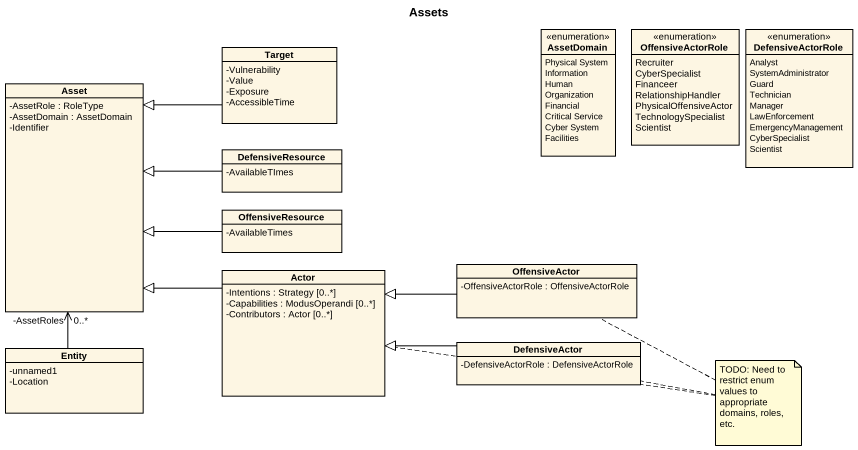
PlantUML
@startuml
title Assets
hide circle
hide empty members
skinparam classAttributeIconSize 0
enum AssetDomain {
  Physical System
  Information
  Human
  Organization
  Financial
  Critical Service
  Cyber System
  Facilities
}
enum OffensiveActorRole {
  Recruiter
  CyberSpecialist
  Financeer
  RelationshipHandler
  PhysicalOffensiveActor
  TechnologySpecialist
  Scientist
}
enum DefensiveActorRole {
  Analyst
  SystemAdministrator
  Guard
  Technician
  Manager
  LawEnforcement
  EmergencyManagement
  CyberSpecialist
  Scientist
}
class Target {
  -Vulnerability
  -Value
  -Exposure
  -AccessibleTime
}
class Asset {
  -AssetRole : RoleType
  -AssetDomain : AssetDomain
  -Identifier
}
class DefensiveResource {
  -AvailableTImes
}
class OffensiveResource {
  -AvailableTimes
}
class "Actor" as Actor_ {
  -Intentions : Strategy [0..*]
  -Capabilities : ModusOperandi [0..*]
  -Contributors : Actor [0..*]
}
class OffensiveActor {
  -OffensiveActorRole : OffensiveActorRole
}
class "Entity" as Entity_ {
  -unnamed1
  -Location
}
class DefensiveActor {
  -DefensiveActorRole : DefensiveActorRole
}
Target -left-|> Asset
Asset "-AssetRoles\n0..*" <-- Entity_
DefensiveResource -left-|> Asset
OffensiveResource -left-|> Asset
Actor_ -left-|> Asset
OffensiveActor -left-|> Actor_
DefensiveActor -left-|> Actor_
note as N1
  TODO: Need to restrict enum values to appropriate domains, roles, etc.
end note
N1 .. DefensiveActor
N1 .. OffensiveActor
N1 .. Actor_
@enduml
